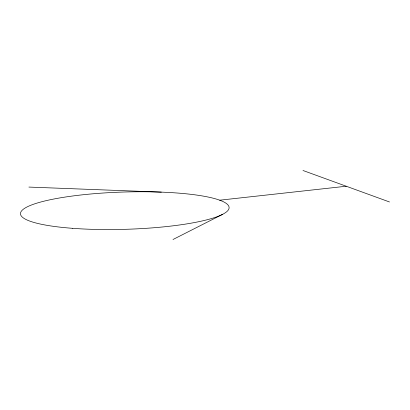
<?xml version="1.0" encoding="UTF-8"?>
<svg xmlns="http://www.w3.org/2000/svg" width="410" height="410" viewBox="0 0 410 410"><rect width="100%" height="100%" fill="white"/><g stroke="black" fill="none" stroke-linecap="round" stroke-linejoin="round"><path stroke-width="0.61" d="M172.999 239.507L222.497 214.389M219.704 200.193L346.24 186.237M28.91 187.073L161.32 192.126M302.985 170.493L389.5 201.976M72.585 228.319A104.345 18.655 -1.7 0 0 229.098 207.675A104.345 18.655 -1.7 0 0 72.713 195.985A104.345 18.655 -1.7 0 0 72.585 228.319"/></g></svg>
